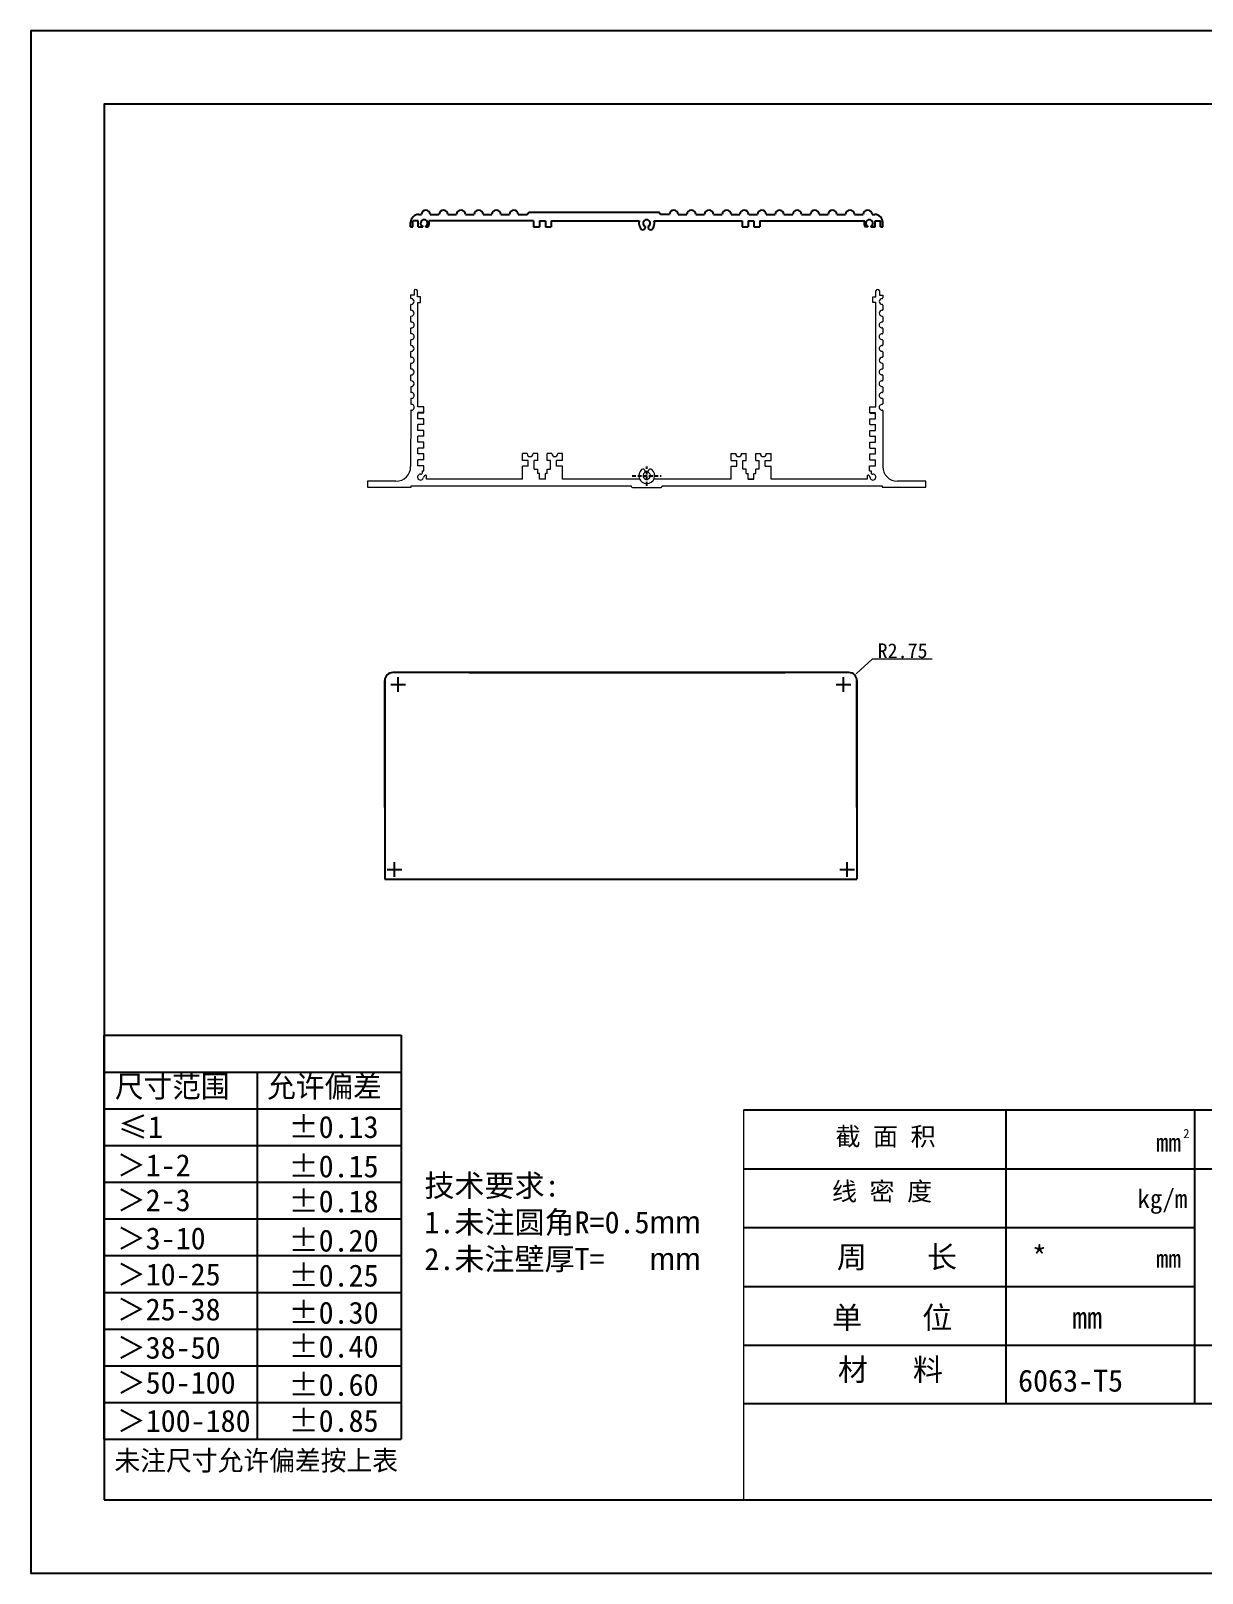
# Model space of a CAD drawing. Header units: millimetres. Extents: x 2325 to 6512, y -89 to 731.
# Drawn here: x 5769 to 6168, y -89 to 436 of the extents above; entities that cross this region are included whole.
import ezdxf

# ---------------------------------------------------------------- set-up
doc = ezdxf.new("R2010")
doc.units = ezdxf.units.MM
doc.header["$PDMODE"] = 2
doc.header["$PDSIZE"] = 3
doc.linetypes.add('HIDDEN', pattern=[1.905, 1.27, -0.635])
doc.layers.add('PROPRO', color=1, linetype='Continuous')
doc.dimstyles.new('ISO-25$4', dxfattribs={"dimtxt": 3.5, "dimasz": 0.8, "dimexe": 1, "dimexo": 1, "dimgap": 0.3, "dimtad": 1, "dimtih": 1, "dimtoh": 1, "dimdsep": 46, "dimtxsty": 'Standard', "dimcen": 0, "dimaunit": 1, "dimadec": 0, "dimazin": 3, "dimtfac": 1, "dimtofl": 0, "dimtmove": 0, "dimatfit": 3, "dimfxl": 1, "dimlwd": 9, "dimlwe": 9, "dimarcsym": 0})

# ---------------------------------------------------------------- blocks, each defined once
blk = doc.blocks.new('*D1')
at = {"color": 0, "lineweight": 9, "transparency": 16777216}
for p, q in [((6055.52, 222.51), (6050.21, 217.64)), ((6075.93, 222.51), (6055.52, 222.51))]:
    blk.add_line(p, q, dxfattribs=at)
at = {"color": 0, "transparency": 16777216}
blk.add_solid([(6050.12, 217.74), (6050.3, 217.54), (6049.62, 217.1)], dxfattribs=at)
at = {"layer": 'Defpoints', "color": 0, "transparency": 16777216}
for p in [(6049.62, 217.1), (6047.59, 215.24)]:
    blk.add_point(p, dxfattribs=at)
at = {"color": 0, "transparency": 16777216, "insert": (6065.87, 225.36), "char_height": 5, "attachment_point": 5}
blk.add_mtext('R2.75', dxfattribs=at)

msp = doc.modelspace()

# ---------------------------------------------------------------- linework, layer by layer
for p, q in [((5901.195, 373.9126), (5902.095, 373.9126)), ((5905.095, 373.9126), (5908.095, 373.9126)), ((5911.095, 373.9126), (5914.095, 373.9126)), ((5917.095, 373.9126), (5920.095, 373.9126)), ((5923.095, 373.9126), (5926.095, 373.9126)), ((5929.095, 373.9126), (5932.095, 373.9126)), ((5935.095, 373.9126), (5938.095, 373.9126)), ((5938.095, 373.9126), (5938.695, 374.7126)), ((5938.695, 374.7126), (5982.895, 374.7126)), ((5983.495, 373.9126), (5982.895, 374.7126)), ((5986.495, 373.9126), (5983.495, 373.9126)), ((5989.495, 373.9126), (5992.495, 373.9126)), ((5995.495, 373.9126), (5998.495, 373.9126)), ((6001.495, 373.9126), (6004.495, 373.9126)), ((6007.495, 373.9126), (6010.495, 373.9126)), ((6013.495, 373.9126), (6016.495, 373.9126)), ((6019.495, 373.9126), (6022.495, 373.9126)), ((6025.495, 373.9126), (6028.495, 373.9126)), ((6031.495, 373.9126), (6034.495, 373.9126)), ((6037.495, 373.9126), (6040.495, 373.9126)), ((6043.495, 373.9126), (6046.495, 373.9126)), ((6049.495, 373.9126), (6052.495, 373.9126)), ((6055.495, 373.9126), (6056.395, 373.9126)), ((5898.445, 369.7126), (5898.445, 371.1626)), ((5898.445, 369.7126), (5899.245, 369.7126)), ((5899.245, 369.7126), (5899.245, 371.7126)), ((5901.045, 371.7126), (5899.245, 371.7126)), ((5901.045, 369.7126), (5901.045, 371.7126)), ((5901.045, 369.7126), (5902.545, 369.7126)), ((5902.545, 369.8218), (5902.545, 369.7126)), ((5903.545, 369.8218), (5903.545, 369.7126)), ((5903.545, 369.7126), (5904.3188, 369.7126)), ((5940.295, 371.7126), (5904.6014, 371.7126)), ((5940.295, 371.7126), (5940.295, 369.7126)), ((5940.295, 369.7126), (5942.295, 369.7126)), ((5942.295, 371.7126), (5942.295, 369.7126)), ((5942.295, 371.7126), (5944.295, 371.7126)), ((5944.295, 371.7126), (5944.295, 369.7126)), ((5944.295, 369.7126), (5946.295, 369.7126)), ((5946.295, 371.7126), (5946.295, 369.7126)), ((5946.295, 371.7126), (5976.2162, 371.7126)), ((5978.295, 369.8218), (5978.295, 369.416)), ((5979.295, 369.8218), (5979.295, 369.416)), ((5981.3738, 371.7126), (6011.295, 371.7126)), ((6011.295, 371.7126), (6011.295, 369.7126)), ((6011.295, 369.7126), (6013.295, 369.7126)), ((6013.295, 371.7126), (6013.295, 369.7126)), ((6013.295, 371.7126), (6015.295, 371.7126)), ((6015.295, 371.7126), (6015.295, 369.7126)), ((6015.295, 369.7126), (6017.295, 369.7126)), ((6017.295, 371.7126), (6017.295, 369.7126)), ((6017.295, 371.7126), (6052.9886, 371.7126)), ((6054.045, 369.7126), (6053.2712, 369.7126)), ((6054.045, 369.8218), (6054.045, 369.7126)), ((6055.045, 369.8218), (6055.045, 369.7126)), ((6055.045, 369.7126), (6056.545, 369.7126)), ((6056.545, 369.7126), (6055.045, 369.7126)), ((6056.545, 369.7126), (6056.545, 371.7126)), ((6056.545, 369.7126), (6056.545, 371.7126)), ((6056.545, 371.7126), (6058.345, 371.7126)), ((6058.345, 369.7126), (6058.345, 371.7126)), ((6058.345, 369.7126), (6059.145, 369.7126)), ((6059.145, 369.7126), (6059.145, 371.1626)), ((5902.9035, 306.3852), (5900.9035, 306.3852)), ((6054.6865, 306.3852), (6056.6865, 306.3852)), ((6047.5933, 217.9889), (5892.3933, 217.9889)), ((5894.2433, 211.3889), (5894.2433, 216.3889)), ((5918.3933, 217.9889), (6025.9244, 217.9889)), ((6045.7433, 211.3889), (6045.7433, 216.3889)), ((5889.6433, 171.9889), (5889.6433, 215.2389)), ((5889.6433, 215.2389), (5889.6433, 147.6889)), ((5891.7433, 213.8889), (5896.7433, 213.8889)), ((6043.2433, 213.8889), (6048.2433, 213.8889)), ((6050.3433, 171.9889), (6050.3433, 215.2389)), ((6050.3433, 215.2389), (6050.3433, 147.6889)), ((5892.9933, 148.3889), (5892.9933, 153.3889)), ((6046.9933, 148.3889), (6046.9933, 153.3889)), ((5889.6433, 147.6889), (6050.3433, 147.6889)), ((5890.4933, 150.8889), (5895.4933, 150.8889)), ((6044.4933, 150.8889), (6049.4933, 150.8889)), ((5794.1815, -43.0096), (5794.1815, 94.4904)), ((5794.1815, 94.4904), (5895.2034, 94.4904)), ((5895.2034, 94.4904), (5895.2034, -43.0096)), ((5794.1815, 81.9904), (5895.2034, 81.9904)), ((5846.3461, -43.0096), (5846.3461, 81.9904)), ((5794.1815, 69.4904), (5895.2034, 69.4904)), ((5794.1815, 56.9904), (5895.2034, 56.9904)), ((5794.1815, 44.4904), (5895.2034, 44.4904)), ((5794.1815, 31.9904), (5895.2034, 31.9904)), ((5794.1815, 19.4904), (5895.2034, 19.4904)), ((5794.1815, 6.9904), (5895.2034, 6.9904)), ((5794.1815, -5.5096), (5895.2034, -5.5096)), ((5794.1815, -18.0096), (5895.2034, -18.0096)), ((5794.1815, -30.5096), (5895.2034, -30.5096)), ((5794.1815, -43.0096), (5895.2034, -43.0096))]:
    msp.add_line(p, q)
at = {"color": 7, "linetype": 'Continuous', "lineweight": 15}
for p, q in [((5899.5915, 347.8892), (5899.5915, 346.4892)), ((5900.7915, 345.8892), (5900.7915, 347.8892)), ((6056.7985, 345.8892), (6056.7985, 347.8892)), ((6057.9985, 347.8892), (6057.9985, 346.4892)), ((5898.4465, 346.4892), (5898.4465, 345.4851)), ((5899.5915, 346.4892), (5898.4465, 346.4892)), ((5898.4465, 343.0852), (5898.4465, 341.4851)), ((5901.8465, 345.8892), (5900.7915, 345.8892)), ((5900.8415, 343.8892), (5901.8465, 343.8892)), ((5900.8415, 308.3852), (5900.8415, 343.8892)), ((5901.8465, 343.8892), (5901.8465, 345.8892)), ((6055.7435, 345.8892), (6056.7985, 345.8892)), ((6055.7435, 343.8892), (6055.7435, 345.8892)), ((6056.7485, 343.8892), (6055.7435, 343.8892)), ((6056.7485, 308.3852), (6056.7485, 343.8892)), ((6057.9985, 346.4892), (6059.1435, 346.4892)), ((6059.1435, 346.4892), (6059.1435, 345.4851)), ((6059.1435, 343.0852), (6059.1435, 341.4851)), ((5898.4465, 339.0852), (5898.4465, 337.4891)), ((6059.1435, 339.0852), (6059.1435, 337.4891)), ((5898.4465, 335.0893), (5898.4465, 333.4891)), ((5898.4465, 331.0893), (5898.4465, 329.4891)), ((6059.1435, 335.0893), (6059.1435, 333.4891)), ((6059.1435, 331.0893), (6059.1435, 329.4891)), ((5898.4473, 327.0891), (5898.4473, 325.4931)), ((6059.1435, 327.0893), (6059.1435, 325.4892)), ((5898.4473, 323.0932), (5898.4473, 321.4931)), ((6059.1435, 323.0893), (6059.1435, 321.4932)), ((5898.4504, 319.0931), (5898.4504, 317.497)), ((5898.4535, 315.097), (5898.4535, 313.501)), ((6059.1435, 319.0933), (6059.1435, 317.4932)), ((6059.1435, 315.0933), (6059.1435, 313.4932)), ((5898.4535, 311.1011), (5898.4535, 309.501)), ((6059.1435, 311.0933), (6059.1435, 309.4932)), ((5898.4535, 307.1011), (5898.4465, 288.0892)), ((5902.9035, 308.3852), (5900.8415, 308.3852)), ((5900.9035, 304.3852), (5900.9035, 306.3852)), ((5902.9035, 306.3852), (5902.9035, 308.3852)), ((6054.6865, 308.3852), (6056.7485, 308.3852)), ((6054.6865, 306.3852), (6054.6865, 308.3852)), ((6056.6865, 304.3852), (6056.6865, 306.3852)), ((6059.1435, 307.0933), (6059.1435, 288.0892)), ((5902.9035, 304.3852), (5900.9035, 304.3852)), ((5902.9035, 302.3852), (5900.9035, 302.3852)), ((5900.9035, 300.3852), (5900.9035, 302.3852)), ((5902.9035, 300.3852), (5900.9035, 300.3852)), ((5902.9035, 302.3852), (5902.9035, 304.3852)), ((5902.9035, 298.3852), (5902.9035, 300.3852)), ((6054.6865, 304.3852), (6056.6865, 304.3852)), ((6054.6865, 302.3852), (6054.6865, 304.3852)), ((6054.6865, 302.3852), (6056.6865, 302.3852)), ((6054.6865, 300.3852), (6056.6865, 300.3852)), ((6054.6865, 298.3852), (6054.6865, 300.3852)), ((6056.6865, 300.3852), (6056.6865, 302.3852)), ((5902.9035, 298.3852), (5900.9035, 298.3852)), ((5900.9035, 296.3852), (5900.9035, 298.3852)), ((5902.9035, 296.3852), (5900.9035, 296.3852)), ((5902.9035, 294.3852), (5900.9035, 294.3852)), ((5900.9035, 292.3852), (5900.9035, 294.3852)), ((5902.9035, 294.3852), (5902.9035, 296.3852)), ((6054.6865, 298.3852), (6056.6865, 298.3852)), ((6054.6865, 296.3852), (6056.6865, 296.3852)), ((6054.6865, 294.3852), (6054.6865, 296.3852)), ((6054.6865, 294.3852), (6056.6865, 294.3852)), ((6056.6865, 296.3852), (6056.6865, 298.3852)), ((6056.6865, 292.3852), (6056.6865, 294.3852)), ((5902.9035, 292.3852), (5900.9035, 292.3852)), ((5902.9035, 290.3852), (5900.9035, 290.3852)), ((5900.9035, 288.3852), (5900.9035, 290.3852)), ((5902.9035, 290.3852), (5902.9035, 292.3852)), ((5938.095, 292.4852), (5936.495, 292.4852)), ((5936.495, 290.1852), (5936.495, 292.4852)), ((5938.495, 290.1852), (5936.495, 290.1852)), ((5938.495, 288.1852), (5938.495, 290.1852)), ((5941.695, 292.4852), (5940.095, 292.4852)), ((5941.695, 290.1852), (5940.495, 290.1852)), ((5940.495, 287.1892), (5940.495, 290.1852)), ((5941.695, 290.1852), (5941.695, 292.4852)), ((5946.495, 292.4852), (5944.895, 292.4852)), ((5944.895, 290.1852), (5944.895, 292.4852)), ((5946.095, 290.1852), (5944.895, 290.1852)), ((5946.095, 287.1892), (5946.095, 290.1852)), ((5950.095, 290.1852), (5948.095, 290.1852)), ((5948.095, 288.1852), (5948.095, 290.1852)), ((5950.095, 292.4852), (5948.495, 292.4852)), ((5950.095, 290.1852), (5950.095, 292.4852)), ((6007.495, 292.4852), (6009.095, 292.4852)), ((6007.495, 290.1852), (6007.495, 292.4852)), ((6007.495, 290.1852), (6009.495, 290.1852)), ((6009.495, 288.1852), (6009.495, 290.1852)), ((6011.095, 292.4852), (6012.695, 292.4852)), ((6011.495, 290.1852), (6012.695, 290.1852)), ((6011.495, 287.1892), (6011.495, 290.1852)), ((6012.695, 290.1852), (6012.695, 292.4852)), ((6015.895, 292.4852), (6017.495, 292.4852)), ((6015.895, 290.1852), (6015.895, 292.4852)), ((6015.895, 290.1852), (6017.095, 290.1852)), ((6017.095, 287.1892), (6017.095, 290.1852)), ((6019.095, 290.1852), (6021.095, 290.1852)), ((6019.095, 288.1852), (6019.095, 290.1852)), ((6019.495, 292.4852), (6021.095, 292.4852)), ((6021.095, 290.1852), (6021.095, 292.4852)), ((6054.6865, 292.3852), (6056.6865, 292.3852)), ((6054.6865, 290.3852), (6054.6865, 292.3852)), ((6054.6865, 290.3852), (6056.6865, 290.3852)), ((6056.6865, 288.3852), (6056.6865, 290.3852)), ((5902.9784, 288.3852), (5900.9035, 288.3852)), ((5902.4284, 286.5852), (5902.9784, 286.5852)), ((5902.4284, 285.9788), (5902.4284, 286.5852)), ((5902.9784, 286.5852), (5902.9784, 288.3852)), ((5903.7935, 283.7852), (5903.7935, 285.0711)), ((5936.495, 283.7852), (5903.7935, 283.7852)), ((5938.495, 288.1852), (5936.495, 288.1852)), ((5936.495, 283.7852), (5936.495, 288.1852)), ((5940.495, 287.1892), (5941.695, 287.1892)), ((5941.695, 285.7852), (5941.695, 287.1892)), ((5942.295, 285.7852), (5941.695, 285.7852)), ((5942.295, 283.7852), (5942.295, 285.7852)), ((5944.295, 283.7852), (5942.295, 283.7852)), ((5944.895, 285.7852), (5944.295, 285.7852)), ((5944.295, 283.7852), (5944.295, 285.7852)), ((5944.895, 287.1892), (5946.095, 287.1892)), ((5944.895, 285.7852), (5944.895, 287.1892)), ((5950.095, 288.1852), (5948.095, 288.1852)), ((5950.095, 283.7852), (5950.095, 288.1852)), ((5976.3783, 283.7852), (5950.095, 283.7852)), ((5978.295, 286.1348), (5978.295, 286.4858)), ((5979.295, 286.1348), (5979.295, 286.4858)), ((6007.495, 283.7852), (5981.2117, 283.7852)), ((6007.495, 288.1852), (6009.495, 288.1852)), ((6007.495, 283.7852), (6007.495, 288.1852)), ((6012.695, 287.1892), (6011.495, 287.1892)), ((6012.695, 285.7852), (6012.695, 287.1892)), ((6012.695, 285.7852), (6013.295, 285.7852)), ((6013.295, 283.7852), (6013.295, 285.7852)), ((6015.295, 283.7852), (6013.295, 283.7852)), ((6013.295, 283.7852), (6015.295, 283.7852)), ((6015.295, 285.7852), (6015.895, 285.7852)), ((6015.295, 283.7852), (6015.295, 285.7852)), ((6017.095, 287.1892), (6015.895, 287.1892)), ((6015.895, 285.7852), (6015.895, 287.1892)), ((6019.095, 288.1852), (6021.095, 288.1852)), ((6021.095, 283.7852), (6021.095, 288.1852)), ((6053.7964, 283.7852), (6021.095, 283.7852)), ((6053.7964, 285.0711), (6053.7964, 283.7852)), ((6054.6115, 286.5852), (6055.1615, 286.5852)), ((6054.6116, 288.3852), (6056.6865, 288.3852)), ((6054.6116, 286.5852), (6054.6116, 288.3852)), ((6055.1615, 286.5852), (6055.1615, 285.9788)), ((5883.795, 283.0892), (5883.795, 281.0892)), ((5893.4465, 283.0892), (5883.795, 283.0892)), ((5883.795, 281.0892), (5898.66, 281.0892)), ((5898.66, 281.4892), (5973.41, 281.4892)), ((5898.66, 281.0892), (5898.66, 281.4892)), ((5973.91, 280.9892), (5983.68, 280.9892)), ((5980.93, 280.9892), (5983.68, 280.9892)), ((5984.18, 281.4892), (6058.93, 281.4892)), ((6058.93, 281.4892), (6058.93, 281.0892)), ((6058.93, 281.0892), (6073.795, 281.0892)), ((6073.795, 283.0892), (6064.1434, 283.0892)), ((6073.795, 281.0892), (6073.795, 283.0892))]:
    msp.add_line(p, q, dxfattribs=at)
at = {"lineweight": -3}
for p, q in [((6486.6815, 69.0405), (6011.6815, 69.0405)), ((6100.9672, 69.0405), (6100.9672, -30.9595)), ((6165.2529, 69.0405), (6165.2529, -30.9595)), ((6011.6815, 49.0405), (6486.6815, 49.0405)), ((6011.6815, 29.0405), (6165.2529, 29.0405)), ((6011.6815, 9.0405), (6165.2529, 9.0405)), ((6011.6815, -10.9595), (6486.6815, -10.9595)), ((6486.6815, -30.9595), (6011.6815, -30.9595))]:
    msp.add_line(p, q, dxfattribs=at)
at = {"lineweight": 9, "ltscale": 0.25}
msp.add_line((6011.6815, 69.0405), (6011.6815, -63.5887), dxfattribs=at)
for points in [[(6511.6815, -88.5887), (6511.6815, 436.4113), (5769.1815, 436.4113), (5769.1815, -88.5887)], [(5794.1815, -63.5887), (6486.6815, -63.5887), (6486.6815, 411.4113), (5794.1815, 411.4113)]]:
    msp.add_lwpolyline(points, close=True)
for centre, radius, start, end in [((5901.195, 371.1626), 2.75, 90, 180), ((5903.595, 373.9126), 1.5, 0, 180), ((5909.595, 373.9126), 1.5, 0, 180), ((5915.595, 373.9126), 1.5, 0, 180), ((5921.595, 373.9126), 1.5, 0, 180), ((5927.595, 373.9126), 1.5, 0, 180), ((5933.595, 373.9126), 1.5, 0, 180), ((5987.995, 373.9126), 1.5, 0, 180), ((5993.995, 373.9126), 1.5, 0, 180), ((5999.995, 373.9126), 1.5, 0, 180), ((6005.995, 373.9126), 1.5, 0, 180), ((6011.995, 373.9126), 1.5, 0, 180), ((6017.995, 373.9126), 1.5, 0, 180), ((6023.995, 373.9126), 1.5, 0, 180), ((6029.995, 373.9126), 1.5, 0, 180), ((6035.995, 373.9126), 1.5, 0, 180), ((6041.995, 373.9126), 1.5, 0, 180), ((6047.995, 373.9126), 1.5, 0, 180), ((6053.995, 373.9126), 1.5, 0, 180), ((6056.395, 371.1626), 2.75, 0, 90), ((5903.045, 370.9126), 1.2, 294.624318, 245.375682), ((5903.045, 370.9126), 1.75, 316.708192, 27.202894), ((5978.795, 370.9126), 2.7, 162.764715, 230.131658), ((5977.545, 369.416), 0.75, 230.131658, 0), ((5978.795, 370.9126), 1.2, 294.624318, 245.375682), ((5980.045, 369.416), 0.75, 180, 309.868342), ((5978.795, 370.9126), 2.7, 309.868342, 17.235285), ((6054.545, 370.9126), 1.75, 152.797106, 223.291808), ((6054.545, 370.9126), 1.2, 294.624318, 245.375682), ((5892.3933, 215.2389), 2.75, 90, 180), ((6047.5933, 215.2389), 2.75, 0, 90)]:
    msp.add_arc(centre, radius, start, end)
at = {"color": 7, "linetype": 'Continuous', "lineweight": 15}
for centre, radius, start, end in [((5900.1915, 347.7792), 0.61, 10.388858, 169.611142), ((6057.3985, 347.7792), 0.61, 10.388858, 169.611142), ((5898.6465, 345.4851), 0.2, 180, 269.761254), ((5898.6465, 343.0852), 0.2, 90.238746, 180), ((5898.6465, 341.4851), 0.2, 180, 269.761254), ((5898.6415, 344.2852), 1, 270.238746, 89.761254), ((5898.6415, 340.2852), 1, 270.238746, 89.761254), ((6058.9485, 344.2852), 1, 90.238746, 269.761254), ((6058.9485, 340.2852), 1, 90.238746, 269.761254), ((6058.9435, 345.4851), 0.2, 270.238746, 0), ((6058.9435, 343.0852), 0.2, 0, 89.761254), ((6058.9435, 341.4851), 0.2, 270.238746, 0), ((5898.6465, 339.0852), 0.2, 90.238746, 180), ((5898.6465, 337.4891), 0.2, 180, 270.641515), ((5898.66, 336.2892), 1, 269.358485, 90.641515), ((6058.93, 336.2892), 1, 89.358485, 270.641515), ((6058.9435, 337.4891), 0.2, 269.358485, 0), ((6058.9435, 339.0852), 0.2, 0, 89.761254), ((5898.6465, 335.0893), 0.2, 89.358485, 180), ((5898.6465, 333.4891), 0.2, 180, 270.641515), ((5898.6465, 331.0893), 0.2, 89.358485, 180), ((5898.66, 332.2892), 1, 269.358485, 90.641515), ((6058.93, 332.2892), 1, 89.358485, 270.641515), ((6058.9435, 335.0893), 0.2, 0, 90.641515), ((6058.9435, 333.4891), 0.2, 269.358485, 0), ((6058.9435, 331.0893), 0.2, 0, 90.641515), ((5898.6465, 329.4891), 0.2, 180, 270.641515), ((5898.6473, 327.0891), 0.2, 90.238746, 180), ((5898.6423, 328.2891), 1, 270.238746, 89.761254), ((6058.93, 328.2892), 1, 89.358485, 270.641515), ((6058.9435, 329.4891), 0.2, 269.358485, 0), ((6058.9435, 327.0893), 0.2, 0, 90.641515), ((5898.6473, 325.4931), 0.2, 180, 270.641515), ((5898.6473, 323.0932), 0.2, 89.358485, 180), ((5898.6473, 321.4931), 0.2, 180, 270.641515), ((5898.6608, 324.2931), 1, 269.358485, 90.641515), ((5898.6454, 320.2931), 1, 270.238746, 89.761254), ((6058.93, 320.2933), 1, 89.358485, 270.641515), ((6058.9485, 324.2892), 1, 90.238746, 269.761254), ((6058.9435, 321.4932), 0.2, 269.358485, 0), ((6058.9435, 325.4892), 0.2, 270.238746, 0), ((6058.9435, 323.0893), 0.2, 0, 89.761254), ((5898.6504, 319.0931), 0.2, 90.238746, 180), ((5898.6504, 317.497), 0.2, 180, 270.641515), ((5898.6535, 315.097), 0.2, 90.238746, 180), ((5898.6485, 316.297), 1, 270.238746, 89.761254), ((6058.93, 316.2933), 1, 89.358485, 270.641515), ((6058.9435, 319.0933), 0.2, 0, 90.641515), ((6058.9435, 317.4932), 0.2, 269.358485, 0), ((6058.9435, 315.0933), 0.2, 0, 90.641515), ((5898.6535, 313.501), 0.2, 180, 270.641515), ((5898.6535, 311.1011), 0.2, 89.358485, 180), ((5898.6669, 312.3011), 1, 269.358485, 90.641515), ((6058.93, 312.2933), 1, 89.358485, 270.641515), ((6058.9435, 313.4932), 0.2, 269.358485, 0), ((6058.9435, 311.0933), 0.2, 0, 90.641515), ((5898.6535, 309.501), 0.2, 180, 270.641515), ((5898.6535, 307.1011), 0.2, 89.358485, 180), ((5898.6669, 308.3011), 1, 269.358485, 90.641515), ((6058.93, 308.2933), 1, 89.358485, 270.641515), ((6058.9435, 309.4932), 0.2, 269.358485, 0), ((6058.9435, 307.0933), 0.2, 0, 90.641515), ((5939.095, 292.4852), 1, 180, 0), ((5947.495, 292.4852), 1, 180, 360), ((6010.095, 292.4852), 1, 180, 0), ((6018.495, 292.4852), 1, 180, 0), ((5893.4465, 288.0892), 5, 270, 0), ((5901.7944, 284.4848), 1, 84.874254, 356.078111), ((5901.9284, 285.9788), 0.5, 264.874254, 0), ((5903.5403, 284.3651), 0.75, 70.265779, 176.078111), ((5978.795, 284.9892), 2.7, 129.868342, 50.131658), ((5977.545, 286.4858), 0.75, 0, 129.868342), ((5978.795, 284.9892), 1.25, 113.578178, 66.421822), ((5980.045, 286.4858), 0.75, 50.131658, 180), ((6054.0496, 284.3651), 0.75, 3.921889, 109.734367), ((6055.7955, 284.4848), 1, 183.921889, 95.125746), ((6055.6615, 285.9788), 0.5, 180, 275.125746), ((6064.1435, 288.0892), 5, 180, 270), ((5973.41, 281.2392), 0.25, 359.999998, 90), ((5973.91, 281.2392), 0.25, 180, 270), ((5983.68, 281.2392), 0.25, 270, 0), ((5984.18, 281.2392), 0.25, 90, 180.000002)]:
    msp.add_arc(centre, radius, start, end, dxfattribs=at)
at = {"layer": 'PROPRO', "linetype": 'HIDDEN'}
for p, q in [((5973.8428, 284.9892), (5983.7472, 284.9892)), ((5978.795, 281.5845), (5978.795, 288.1429))]:
    msp.add_line(p, q, dxfattribs=at)

# ---------------------------------------------------------------- texts
at = {"attachment_point": 1}
for s, insert, char_height, width in [('\\fTxt|b0|i0|c134|p2;尺寸范围', (5797.7796, 80.8884), 7.5, 61.8585), ('\\fTxt|b0|i0|c134|p2;允许偏差', (5849.592, 80.8884), 7.5, 61.8585), ('\\fTxt|b0|i0|c134|p2;≤1', (5798.8766, 67.041), 7.5, 58.076), ('%%p0.13', (5856.9157, 67.041), 7.5, 52.49175), ('\\fTxt|b0|i0|c134|p2;＞1-2', (5798.5043, 54.0265), 7.5, 62.91575), ('%%p0.15', (5856.9157, 53.6547), 7.5, 52.49175), ('{\\fSimSun|b0|i0|c134|p2;技术要求:\\P1.未注圆角R=0.5\\fArial|b0|i0|c0|p32;mm\\fSimSun|b0|i0|c134|p2;\\P2.未注壁厚T=   \\fArial|b0|i0|c0|p32;mm}', (5903.1212, 47.0952), 7.5, 144.998893), ('\\fTxt|b0|i0|c134|p2;＞2-3', (5798.5043, 42.1275), 7.5, 62.91575), ('%%p0.18', (5856.9157, 41.7557), 7.5, 52.49175), ('\\fTxt|b0|i0|c134|p2;＞3-10', (5798.5043, 29.113), 7.5, 62.91575), ('%%p0.20', (5856.9157, 28.3694), 7.5, 52.49175), ('\\fTxt|b0|i0|c134|p2;＞10-25', (5798.5043, 16.8422), 7.5, 62.91575), ('%%p0.25', (5856.9157, 16.4704), 7.5, 52.49175), ('\\fTxt|b0|i0|c134|p2;＞25-38', (5798.5043, 4.9433), 7.5, 62.91575), ('%%p0.30', (5856.9157, 3.8277), 7.5, 52.49175), ('\\fTxt|b0|i0|c134|p2;＞38-50', (5798.5043, -8.0712), 7.5, 62.91575), ('%%p0.40', (5856.9157, -7.6994), 7.5, 52.49175), ('\\fTxt|b0|i0|c134|p2;＞50-100', (5798.5043, -19.9702), 7.5, 62.91575), ('%%p0.60', (5856.9157, -20.7139), 7.5, 52.49175), ('\\fTxt|b0|i0|c134|p2;＞100-180', (5798.5043, -32.9847), 7.5, 62.91575), ('%%p0.85', (5856.9157, -32.9847), 7.5, 52.49175), ('\\fTxt|b0|i0|c134|p2;未注尺寸允许偏差按上表', (5797.6374, -46.8883), 6.75, 158.57)]:
    msp.add_mtext(s, dxfattribs=dict(at, insert=insert, char_height=char_height, width=width))
at = {"color": 3, "attachment_point": 1}
for s, insert, char_height, width in [('{\\fSimHei|b0|i0|c134|p2;\\C256;截 面 积}', (6043.0464, 63.198), 6.25, 59.960283), ('{\\fSimHei|b0|i0|c134|p2;\\C256;线 密 度}', (6041.8559, 44.4832), 6.25, 43.951342), ('{\\fSimSun|b0|i0|c134|p2;\\C0;材   料}', (6043.858, -15.5723), 7.5, 48.57259)]:
    msp.add_mtext(s, dxfattribs=dict(at, insert=insert, char_height=char_height, width=width))
at = {"lineweight": 70, "char_height": 6.25, "width": 283.998501, "attachment_point": 1}
for s, insert in [('{\\fSimSun|b0|i0|c134|p2;mm}', (6152.1121, 61.1226)), ('{\\fSimSun|b0|i0|c134|p2;kg/m}', (6145.7819, 42.0044)), ('{\\fSimSun|b0|i0|c134|p2;mm}', (6152.1121, 21.6099))]:
    msp.add_mtext(s, dxfattribs=dict(at, insert=insert))
at = {"lineweight": -3, "insert": (6161.4005, 62.6099), "char_height": 3.125, "width": 20.88493, "attachment_point": 1}
msp.add_mtext('{\\fSimSun|b0|i0|c134|p2;2}', dxfattribs=at)
at = {"char_height": 7.5, "attachment_point": 1}
for s, insert in [('{\\fSimSun|b0|i0|c134|p2;周    长     *}', (6043.5088, 22.7833)), ('{\\fSimSun|b0|i0|c134|p2;单    位        mm}', (6041.8955, 2.1472)), ('{\\fSimSun|b0|i0|c134|p2;6063-T5}', (6105.1985, -19.3008))]:
    msp.add_mtext(s, dxfattribs=dict(at, insert=insert))

# ---------------------------------------------------------------- dimensions: what is measured, and where the dimension line sits
at = {"color": 3}
dim = msp.add_radius_dim(center=(6047.5933, 215.2389), mpoint=(6049.6202, 217.0974), dimstyle='ISO-25$4', override={"dimtxt": 5, "dimexe": 4, "dimexo": 8, "dimdec": 3, "dimtdec": 3, "dimtmove": 1}, dxfattribs=at)
dim.commit()
dim.dimension.update_dxf_attribs({"geometry": '*D1', "text_midpoint": (6055.5188, 222.506), "dimtype": 164})

doc.saveas('drawing.dxf')
